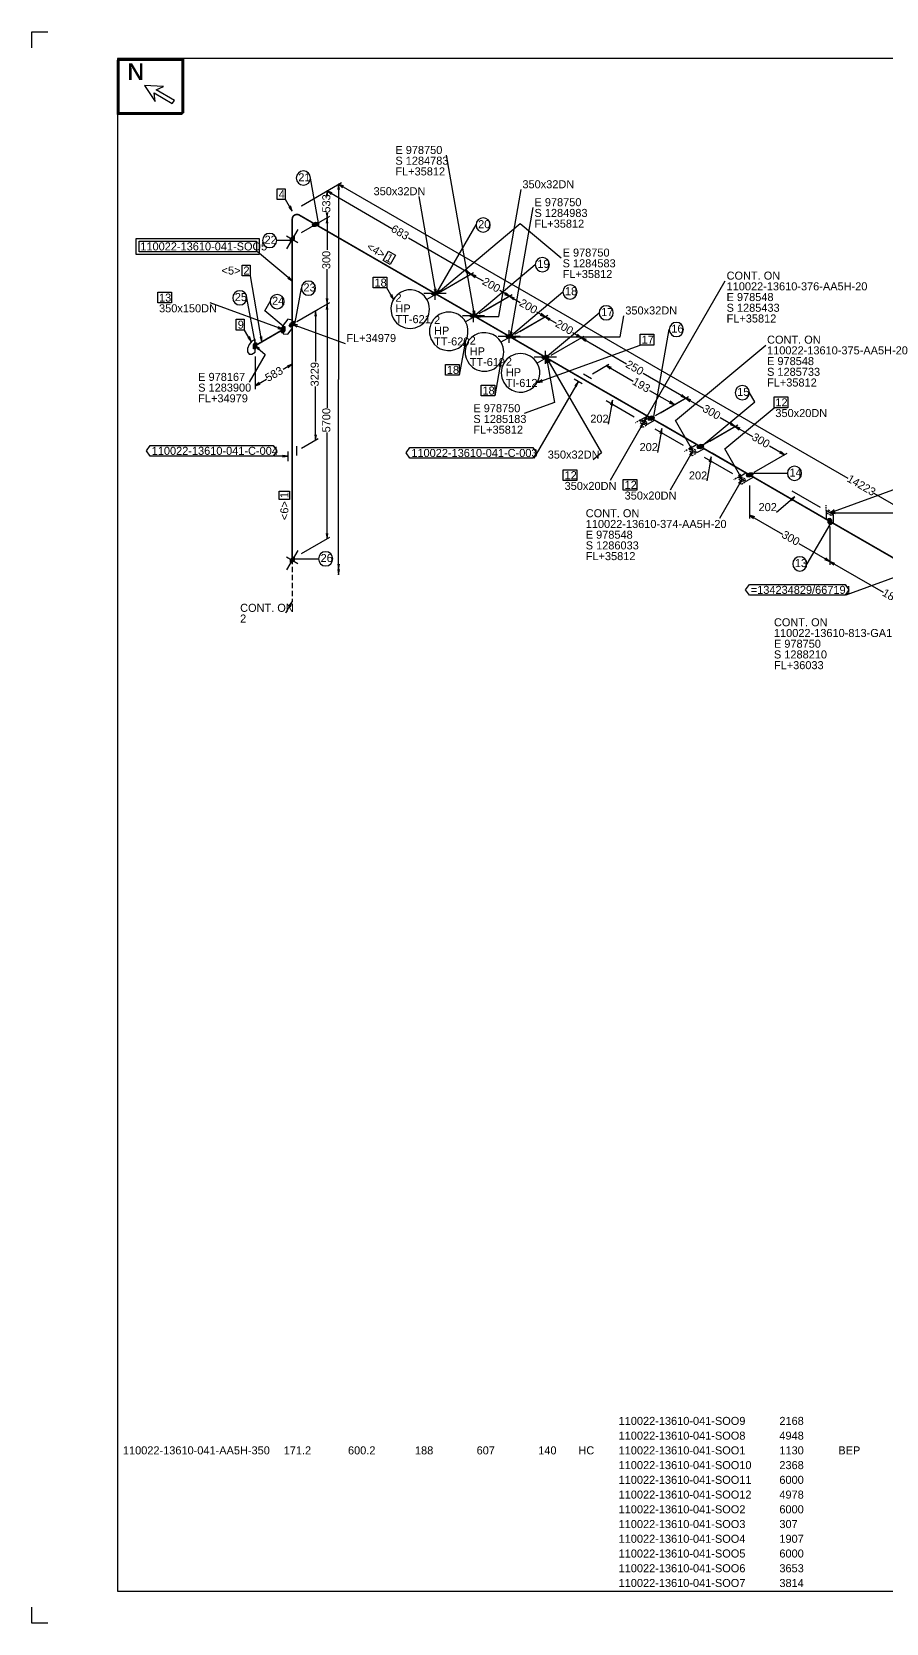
# Model space of a CAD drawing. Extents: x 0 to 841, y 0 to 594.
# Drawn here: x 0 to 319, y 0 to 594 of the extents above; entities that cross this region are included whole.
import ezdxf

# ---------------------------------------------------------------- set-up
doc = ezdxf.new("R2010")
doc.units = 0
doc.linetypes.add('GT100', pattern=[1, 0.666667, -0.333333])
doc.linetypes.add('GT110', pattern=[3, 2, -1])
doc.styles.add('HTX1', font='O8116901', dxfattribs={"width": 1.02})

msp = doc.modelspace()

# ---------------------------------------------------------------- linework, layer by layer
at = {"layer": 'GT_1', "flags": 128}
for points in [[(0, 588), (0, 594), (6, 594)], [(32, 12), (830, 12), (830, 12), (616.7, 12), (616.7, 584), (32, 584), (32, 12)], [(56, 583.2), (56, 563.2), (32, 563.2), (32, 583.4), (56.2, 583.4), (56.2, 563.4), (32.2, 563.4), (32.2, 583.6), (56.4, 583.6), (56.4, 563.6), (32.4, 563.6), (32.4, 583.8), (56.6, 583.8), (56.6, 563.8), (32.6, 563.8), (32.6, 584)], [(42, 574), (46, 568), (45.6, 571.2), (52.4, 567.2), (53.2, 568.4), (46.4, 572.4), (49.2, 573.6), (42, 574)], [(165.3, 487.8), (154.7, 547.9)], [(91.6, 535.4), (94.6, 535.4), (94.6, 531.4), (91.6, 531.4), (91.6, 535.4)], [(100.7, 529.1), (115.6, 537.7)], [(100.7, 529.1), (115.6, 537.7)], [(100.7, 529.1), (111.2, 535.2)], [(100.7, 529.1), (111.2, 535.2)], [(107, 522.7), (104, 539.4)], [(110.5, 532.6), (110.2, 534.6), (109.9, 532.6)], [(112.1, 533.9), (110.2, 534.6), (111.7, 533.3)], [(110.2, 534.6), (134.4, 520.6)], [(110.2, 534.6), (110.2, 533.7)], [(114.8, 535.1), (114.5, 537.1), (114.2, 535.1)], [(116.4, 536.4), (114.5, 537.1), (116, 535.8)], [(114.5, 537.1), (304.6, 427.4)], [(114.5, 537.1), (114.5, 464.2)], [(165.3, 487.8), (174.3, 487.8), (182.6, 535.1)], [(97.2, 527.1), (94.7, 531.4)], [(95.9, 528.6), (97.2, 527.1), (96.5, 529)], [(150.9, 496.1), (144.5, 532.5)], [(100.7, 519.1), (111.2, 525.2)], [(100.7, 519.1), (111.2, 525.2)], [(104.6, 522.1), (104.8, 521.5), (105.9, 521.4), (107.2, 522.1), (107, 522.7), (105.9, 522.8), (104.6, 522.1)], [(109.9, 526.6), (110.2, 524.6), (110.5, 526.6)], [(110.5, 522.6), (110.2, 524.6), (109.9, 522.6)], [(110.2, 524.6), (110.2, 526.5)], [(110.2, 524.6), (110.2, 512.6)], [(178.6, 480.1), (187.1, 528.4)], [(39, 516.9), (84.8, 516.9), (84.8, 510.9), (39, 510.9), (39, 516.9)], [(99.3, 520.2), (95.1, 513)], [(95.1, 517.8), (99.3, 515.4)], [(96.4, 516.6), (96.4, 515.7), (97.2, 515.7), (98, 516.6), (98, 517.6), (97.2, 517.6), (96.4, 516.6)], [(96.56, 516.8), (98, 516.8)], [(96.72, 517), (98, 517)], [(96.88, 517.2), (98, 517.2)], [(97.04, 517.4), (98, 517.4)], [(97.2, 517.6), (98, 517.6)], [(104.633, 522), (107.014, 522)], [(104.7, 521.8), (106.643, 521.8)], [(104.767, 521.6), (106.271, 521.6)], [(104.786, 522.2), (107.167, 522.2)], [(105.157, 522.4), (107.1, 522.4)], [(105.529, 522.6), (107.033, 522.6)], [(163.9, 503.6), (140.6, 517)], [(150.9, 496.1), (182.3, 522.5), (197.6, 509.6)], [(151.3, 496.8), (165.8, 521.9)], [(40, 515.9), (83.8, 515.9), (83.8, 511.9), (40, 511.9), (40, 515.9)], [(97.2, 501), (84.2, 511.9)], [(96.4, 516.1), (91.4, 516.1)], [(96.4, 516.6), (98, 516.6)], [(96.4, 516.4), (97.822, 516.4)], [(96.4, 516.2), (97.644, 516.2)], [(96.4, 516), (97.467, 516)], [(96.4, 515.8), (97.289, 515.8)], [(133.1, 512.1), (135.7, 510.6), (133.7, 507.2), (131.1, 508.7), (133.1, 512.1)], [(78.5, 506.9), (81.5, 506.9), (81.5, 502.9), (78.5, 502.9), (78.5, 506.9)], [(110.2, 492.4), (110.2, 505.4)], [(165.7, 488.5), (187.9, 507.1)], [(85.9, 478.3), (81.6, 502.9)], [(95.5, 502), (97.2, 501), (95.9, 502.5)], [(127.4, 502.4), (132.5, 502.4), (132.5, 498.4), (127.4, 498.4), (127.4, 502.4)], [(152.6, 497.1), (164.9, 504.2)], [(154.4, 498.1), (164.9, 504.2)], [(162, 504.3), (163.9, 503.6), (162.4, 504.9)], [(165.8, 502.9), (163.9, 503.6), (165.4, 502.3)], [(163.9, 503.6), (168.4, 501)], [(228.3, 448.2), (258.8, 501)], [(47, 496.8), (52.1, 496.8), (52.1, 492.8), (47, 492.8), (47, 496.8)], [(83.3, 478), (80.3, 494.7)], [(93.8, 484.1), (86.9, 489.9), (88.9, 493.3)], [(98.3, 485.5), (100.6, 498.3)], [(109.9, 494.4), (110.2, 492.4), (110.5, 494.4)], [(135, 494.1), (132.5, 498.4)], [(133.7, 495.6), (135, 494.1), (134.3, 496)], [(154.6, 496.3), (146.3, 496.3)], [(150.9, 496.1), (147.4, 494.1)], [(150.1, 495.6), (149.2, 496.1), (149.7, 496.8), (150.9, 497.1), (151.7, 496.6), (151.3, 495.9), (150.1, 495.6)], [(149.271, 496.2), (151.471, 496.2)], [(149.38, 496), (151.357, 496)], [(149.414, 496.4), (151.586, 496.4)], [(149.557, 496.6), (151.7, 496.6)], [(149.7, 496.8), (151.38, 496.8)], [(149.74, 495.8), (150.9, 495.8)], [(150.2, 498), (150.9, 496.1), (150.9, 498.1)], [(150.5, 493.9), (150.5, 498.7)], [(150.5, 497), (151.06, 497)], [(152.2, 497.6), (150.9, 496.1), (152.6, 497.1)], [(167, 488.8), (179.3, 495.9)], [(168.8, 489.8), (179.3, 495.9)], [(178.3, 495.3), (174.7, 497.4)], [(176.4, 496), (178.3, 495.3), (176.8, 496.6)], [(180.2, 494.6), (178.3, 495.3), (179.8, 494)], [(178.3, 495.3), (182.3, 493)], [(179, 480.8), (198.2, 496.9)], [(93.8, 482.9), (66.5, 492.8)], [(98.9, 485.9), (111.2, 493)], [(98.9, 485.9), (106.9, 490.5)], [(100.7, 486.9), (111.2, 493)], [(106.2, 487.9), (105.9, 489.9), (105.6, 487.9)], [(105.9, 489.9), (105.9, 470.9)], [(110.5, 490.4), (110.2, 492.4), (109.9, 490.4)], [(110.2, 492.4), (110.2, 453.7)], [(169, 488), (160.7, 488)], [(165.3, 487.8), (161.8, 485.8)], [(164.5, 487.3), (163.6, 487.8), (164.1, 488.5), (165.3, 488.8), (166.1, 488.3), (165.7, 487.6), (164.5, 487.3)], [(163.6, 487.8), (165.814, 487.8)], [(163.743, 488), (165.929, 488)], [(163.886, 488.2), (166.043, 488.2)], [(163.96, 487.6), (165.7, 487.6)], [(164.029, 488.4), (165.94, 488.4)], [(164.32, 487.4), (164.9, 487.4)], [(164.5, 488.6), (165.62, 488.6)], [(164.6, 489.7), (165.3, 487.8), (165.3, 489.8)], [(164.9, 485.6), (164.9, 490.4)], [(167.3, 488.1), (165.3, 487.8), (167.3, 487.5)], [(178.6, 480.1), (219.6, 480.1), (221, 488)], [(180.3, 481.1), (192.6, 488.2)], [(182.1, 482.1), (192.6, 488.2)], [(191.6, 487.6), (188.5, 489.4)], [(189.7, 488.3), (191.6, 487.6), (190.1, 488.9)], [(193.5, 486.9), (191.6, 487.6), (193.1, 486.3)], [(191.6, 487.6), (195.7, 485.2)], [(192.5, 473), (211.7, 489.1)], [(76.3, 486.7), (79.3, 486.7), (79.3, 482.7), (76.3, 482.7), (76.3, 486.7)], [(81.9, 478.4), (79.4, 482.7)], [(91.8, 483.2), (93.8, 482.9), (92.1, 483.9)], [(93.2, 483.3), (93.8, 484.1), (94.4, 484), (94.4, 482.5), (93.8, 481.7), (93.2, 481.8), (93.2, 483.3)], [(93.2, 483.2), (94.4, 483.2)], [(93.2, 483), (94.4, 483)], [(93.2, 482.8), (94.4, 482.8)], [(93.2, 482.6), (94.4, 482.6)], [(93.2, 482.4), (94.325, 482.4)], [(93.2, 482.2), (94.175, 482.2)], [(93.2, 482), (94.025, 482)], [(93.2, 481.8), (93.875, 481.8)], [(93.275, 483.4), (94.4, 483.4)], [(93.425, 483.6), (94.4, 483.6)], [(93.575, 483.8), (94.4, 483.8)], [(93.725, 484), (94.4, 484)], [(97.2, 484.9), (97.2, 486.4), (95.5, 486.7), (93.8, 484.5), (93.8, 481.3), (95.5, 481.1), (97.2, 483.2), (97.2, 484.9)], [(96.6, 483.8), (96.1, 484.3), (96.6, 485.3), (97.8, 486), (98.3, 485.5), (97.8, 484.5), (96.6, 483.8)], [(96.15, 484.4), (97.629, 484.4)], [(96.2, 484.2), (97.286, 484.2)], [(96.25, 484.6), (97.85, 484.6)], [(96.35, 484.8), (97.95, 484.8)], [(96.4, 484), (96.943, 484)], [(96.45, 485), (98.05, 485)], [(96.55, 485.2), (98.15, 485.2)], [(96.771, 485.4), (98.25, 485.4)], [(97.114, 485.6), (98.2, 485.6)], [(99.2, 484.6), (97.2, 484.9), (98.9, 483.9)], [(97.2, 484.9), (116.9, 477.7)], [(97.457, 485.8), (98, 485.8)], [(178.2, 477.9), (178.2, 482.7)], [(178.6, 482.1), (178.6, 480.1), (179.3, 482)], [(205.1, 479.8), (201.9, 481.6)], [(232.2, 450.4), (237.9, 482.9)], [(83.3, 476.8), (83.3, 479.2), (82.1, 478.5), (81.1, 477.3), (80.5, 475.8), (80.5, 474.6), (81.1, 473.7), (82.1, 473.7), (83.3, 474.4), (83.3, 476.8)], [(80.6, 479.9), (81.9, 478.4), (81.2, 480.3)], [(83.3, 476.8), (87.1, 473.6), (81.1, 463.2)], [(82.7, 477.2), (83.3, 478), (83.9, 477.9), (83.9, 476.4), (83.3, 475.6), (82.7, 475.7), (82.7, 477.2)], [(82.7, 477.2), (83.9, 477.2)], [(82.7, 477), (83.9, 477)], [(82.7, 476.8), (83.9, 476.8)], [(82.7, 476.6), (83.9, 476.6)], [(82.7, 476.4), (83.9, 476.4)], [(82.7, 476.2), (83.75, 476.2)], [(82.7, 476), (83.6, 476)], [(82.7, 475.8), (83.45, 475.8)], [(82.85, 477.4), (83.9, 477.4)], [(83, 477.6), (83.9, 477.6)], [(83.15, 477.8), (83.9, 477.8)], [(85, 475.8), (83.3, 476.8), (84.6, 475.3)], [(85.2, 480.2), (85.9, 478.3), (85.9, 480.3)], [(97.2, 480.9), (97.2, 468.7)], [(161.8, 478.6), (159.5, 465.8)], [(161.8, 476.6), (161.8, 478.6), (161.1, 476.7)], [(182.3, 480.3), (174, 480.3)], [(178.6, 480.1), (175.1, 478.1)], [(177.8, 479.6), (176.9, 480.1), (177.4, 480.8), (178.6, 481.1), (179.4, 480.6), (179, 479.9), (177.8, 479.6)], [(176.971, 480.2), (179.171, 480.2)], [(177.08, 480), (179.057, 480)], [(177.114, 480.4), (179.286, 480.4)], [(177.257, 480.6), (179.4, 480.6)], [(177.4, 480.8), (179.08, 480.8)], [(177.44, 479.8), (178.6, 479.8)], [(178.2, 481), (178.76, 481)], [(180.6, 480.4), (178.6, 480.1), (180.6, 479.8)], [(188.6, 463.1), (227.1, 477.1)], [(193.8, 473.3), (206.1, 480.4)], [(195.6, 474.3), (206.1, 480.4)], [(203.2, 480.5), (205.1, 479.8), (203.6, 481.1)], [(207, 479.1), (205.1, 479.8), (206.6, 478.5)], [(205.1, 479.8), (221.9, 470.1)], [(227.1, 481.1), (232.2, 481.1), (232.2, 477.1), (227.1, 477.1), (227.1, 481.1)], [(246.7, 437.6), (240.2, 448.9), (273.9, 477.1)], [(83.3, 472.8), (83.3, 460.6)], [(97.2, 469.9), (93.8, 467.9)], [(95.7, 468.6), (97.2, 469.9), (95.3, 469.2)], [(154.4, 469.8), (159.5, 469.8), (159.5, 465.8), (154.4, 465.8), (154.4, 469.8)], [(175.1, 470.9), (172.8, 458.1)], [(175.1, 468.9), (175.1, 470.9), (174.4, 469)], [(192.1, 472.3), (195.1, 455.6), (183.8, 451.5)], [(195.8, 472.5), (187.5, 472.5)], [(192.1, 472.3), (188.6, 470.3)], [(191.3, 471.8), (190.4, 472.3), (190.9, 473), (192.1, 473.3), (192.9, 472.8), (192.5, 472.1), (191.3, 471.8)], [(190.471, 472.4), (192.671, 472.4)], [(190.58, 472.2), (192.557, 472.2)], [(190.614, 472.6), (192.786, 472.6)], [(190.757, 472.8), (192.9, 472.8)], [(190.9, 473), (192.58, 473)], [(190.94, 472), (192.1, 472)], [(191.7, 470.1), (191.7, 474.9)], [(191.7, 473.2), (192.26, 473.2)], [(193.4, 470.8), (192.1, 472.3), (192.8, 470.4)], [(192.1, 472.3), (212.6, 436.8), (209.5, 434.2)], [(192.8, 470.4), (192.1, 472.3), (192.1, 470.3)], [(209.2, 466.4), (215.4, 470)], [(216.3, 468.7), (214.4, 469.4), (215.9, 468.1)], [(214.4, 469.4), (224.4, 463.6)], [(83.3, 461.8), (87.6, 464.3)], [(114.5, 393.3), (114.5, 464.2)], [(203.9, 463.4), (187.4, 434.8)], [(190.3, 464.1), (188.6, 463.1), (190.6, 463.4)], [(205.4, 462.6), (202.4, 464.3)], [(203.2, 461.5), (203.9, 463.4), (202.6, 461.9)], [(205.9, 466.3), (208.9, 464.6)], [(244.1, 457.3), (228.2, 466.5)], [(84.8, 463.1), (83.3, 461.8), (85.2, 462.5)], [(105.9, 441.6), (105.9, 461.6)], [(167.7, 462.1), (172.8, 462.1), (172.8, 458.1), (167.7, 458.1), (167.7, 462.1)], [(227.6, 451.8), (217.1, 457.9)], [(239.8, 454.8), (230.6, 460)], [(232.8, 450.8), (245.1, 457.9)], [(234.6, 451.8), (245.1, 457.9)], [(242.2, 458), (244.1, 457.3), (242.6, 458.6)], [(250.6, 439.8), (269.8, 455.9), (267.8, 459.3)], [(277, 457.7), (282.1, 457.7), (282.1, 453.7), (277, 453.7), (277, 457.7)], [(224.8, 450.2), (214.3, 456.3)], [(216.7, 456.5), (215.1, 447.6)], [(216.7, 454.5), (216.7, 456.5), (216, 454.6)], [(232.8, 450.8), (240.8, 455.4)], [(237.9, 455.5), (239.8, 454.8), (238.3, 456.1)], [(246, 456.6), (244.1, 457.3), (245.6, 456)], [(244.1, 457.3), (250.6, 453.5)], [(265.1, 427), (258.6, 438.3), (277, 453.7)], [(228.3, 448.2), (215.8, 426.5)], [(231.1, 449.8), (232.5, 449), (229.7, 447.4), (226.9, 449), (229.7, 450.6), (231.1, 449.8)], [(227.6, 446.3), (228.3, 448.2), (227, 446.7)], [(229, 450.1), (228.3, 448.2), (229.6, 449.7)], [(229.8, 449.8), (230, 449.2), (231.1, 449.1), (232.4, 449.8), (232.2, 450.4), (231.1, 450.5), (229.8, 449.8)], [(229.8, 449.8), (232.4, 449.8)], [(229.867, 449.6), (232.029, 449.6)], [(229.933, 449.4), (231.657, 449.4)], [(230, 449.2), (231.286, 449.2)], [(230.171, 450), (232.333, 450)], [(230.543, 450.2), (232.267, 450.2)], [(230.914, 450.4), (232.2, 450.4)], [(243.2, 439.6), (232.7, 445.7)], [(235.1, 445.9), (233.5, 437)], [(235.1, 443.9), (235.1, 445.9), (234.4, 444)], [(246, 441.2), (235.5, 447.3)], [(251.2, 440.2), (263.5, 447.3)], [(253, 441.2), (263.5, 447.3)], [(262.5, 446.7), (256.9, 449.9)], [(260.6, 447.4), (262.5, 446.7), (261, 448)], [(264.4, 446), (262.5, 446.7), (264, 445.4)], [(262.5, 446.7), (269, 442.9)], [(42.8, 437.6), (44.2, 439.6), (90.1, 439.6), (91.5, 437.6), (90.1, 435.6), (44.2, 435.6), (42.8, 437.6)], [(100.7, 438.6), (106.9, 442.2)], [(105.6, 443.6), (105.9, 441.6), (106.2, 443.6)], [(110.2, 404.8), (110.2, 444.5)], [(249.5, 439.2), (250.9, 438.4), (248.1, 436.8), (245.3, 438.4), (248.1, 440), (249.5, 439.2)], [(248.2, 439.2), (248.4, 438.6), (249.5, 438.5), (250.8, 439.2), (250.6, 439.8), (249.5, 439.9), (248.2, 439.2)], [(248.943, 439.6), (250.667, 439.6)], [(249.314, 439.8), (250.6, 439.8)], [(95.5, 435.6), (90.5, 435.6)], [(93.5, 435.3), (95.5, 435.6), (93.5, 435.9)], [(95.5, 437.3), (95.5, 433.8)], [(98.9, 435.8), (98.9, 439.3)], [(139.7, 436.8), (141.1, 438.8), (187, 438.8), (188.4, 436.8), (187, 434.8), (141.1, 434.8), (139.7, 436.8)], [(246.7, 437.6), (238.2, 422.9)], [(245.4, 439.1), (246.7, 437.6), (246, 439.5)], [(246, 435.7), (246.7, 437.6), (245.4, 436.1)], [(248.2, 439.2), (250.8, 439.2)], [(248.267, 439), (250.429, 439)], [(248.333, 438.8), (250.057, 438.8)], [(248.4, 438.6), (249.686, 438.6)], [(248.571, 439.4), (250.733, 439.4)], [(261.6, 429), (251.1, 435.1)], [(253.5, 435.3), (251.9, 426.4)], [(253.5, 433.3), (253.5, 435.3), (252.8, 433.4)], [(264.4, 430.6), (253.9, 436.7)], [(269.6, 429.6), (281.9, 436.7)], [(280.9, 436.1), (275.3, 439.3)], [(279, 436.8), (280.9, 436.1), (279.4, 437.4)], [(297.8, 414.5), (366.4, 439.5)], [(198.3, 430.5), (203.4, 430.5), (203.4, 426.5), (198.3, 426.5), (198.3, 430.5)], [(267.9, 428.6), (269.3, 427.8), (266.5, 426.2), (263.7, 427.8), (266.5, 429.4), (267.9, 428.6)], [(263.8, 428.5), (265.1, 427), (264.4, 428.9)], [(266.6, 428.6), (266.8, 428), (267.9, 427.9), (269.2, 428.6), (269, 429.2), (267.9, 429.3), (266.6, 428.6)], [(266.6, 428.6), (269.2, 428.6)], [(266.667, 428.4), (268.829, 428.4)], [(266.733, 428.2), (268.457, 428.2)], [(266.8, 428), (268.086, 428)], [(266.971, 428.8), (269.133, 428.8)], [(267.343, 429), (269.067, 429)], [(267.714, 429.2), (269, 429.2)], [(269, 429.2), (282, 429.2)], [(92.3, 419.4), (92.3, 422.5), (96.2, 422.5), (96.2, 419.4), (92.3, 419.4)], [(220.7, 426.9), (225.8, 426.9), (225.8, 422.9), (220.7, 422.9), (220.7, 426.9)], [(265.1, 427), (256.6, 412.3)], [(264.4, 425.1), (265.1, 427), (263.8, 425.5)], [(267.9, 424.6), (267.9, 412.4)], [(294.3, 416.5), (283.8, 422.6)], [(284.8, 420.4), (277.9, 414.6)], [(283.5, 418.9), (284.8, 420.4), (283.1, 419.4)], [(294.3, 413.3), (283.8, 419.4)], [(503.5, 312.5), (314.4, 421.7)], [(269.8, 412.9), (267.9, 413.6), (269.4, 412.3)], [(267.9, 413.6), (280.2, 406.5)], [(297.8, 410.1), (289.3, 395.4)], [(297.8, 411.3), (299.2, 410.5), (299.2, 413.7), (296.4, 415.3), (296.4, 412.1), (297.8, 411.3)], [(297.2, 412.4), (297.8, 412.5), (298.4, 411.7), (298.4, 410.2), (297.8, 410.1), (297.2, 410.9), (297.2, 412.4)], [(297.2, 412.4), (297.875, 412.4)], [(297.2, 412.2), (298.025, 412.2)], [(297.2, 412), (298.175, 412)], [(297.2, 411.8), (298.325, 411.8)], [(297.2, 411.6), (298.4, 411.6)], [(297.2, 411.4), (298.4, 411.4)], [(297.2, 411.2), (298.4, 411.2)], [(297.2, 411), (298.4, 411)], [(297.275, 410.8), (298.4, 410.8)], [(297.425, 410.6), (298.4, 410.6)], [(297.575, 410.4), (298.4, 410.4)], [(297.725, 410.2), (298.4, 410.2)], [(299.5, 415.5), (297.8, 414.5), (299.8, 414.8)], [(299.8, 414.8), (297.8, 414.5), (299.8, 414.2)], [(297.8, 414.5), (338.8, 414.5)], [(100.7, 399.3), (111.2, 405.4)], [(109.9, 406.8), (110.2, 404.8), (110.5, 406.8)], [(297.8, 409.3), (297.8, 395.1)], [(297.8, 407.3), (297.8, 395.1)], [(99.3, 400.4), (95.1, 393.2)], [(95.1, 398), (99.3, 395.6)], [(297.8, 396.3), (286.4, 402.9)], [(96.4, 396.8), (96.4, 395.9), (97.2, 395.9), (98, 396.8), (98, 397.8), (97.2, 397.8), (96.4, 396.8)], [(96.4, 396.8), (98, 396.8)], [(96.4, 396.6), (97.822, 396.6)], [(96.4, 396.4), (97.644, 396.4)], [(96.4, 396.2), (97.467, 396.2)], [(96.4, 396), (97.289, 396)], [(96.56, 397), (98, 397)], [(96.72, 397.2), (98, 397.2)], [(96.88, 397.4), (98, 397.4)], [(97.04, 397.6), (98, 397.6)], [(97.2, 397.8), (98, 397.8)], [(98, 397.3), (107, 397.3)], [(114.2, 395.3), (114.5, 393.3), (114.8, 395.3)], [(114.2, 393.3), (114.5, 391.3), (114.8, 393.3)], [(295.9, 397), (297.8, 396.3), (296.3, 397.6)], [(299.7, 395.6), (297.8, 396.3), (299.3, 395)], [(297.8, 396.3), (317.7, 384.8)], [(327.3, 392.3), (303.8, 383.7)], [(266.4, 385.7), (267.8, 387.7), (303.5, 387.7), (304.9, 385.7), (303.5, 383.7), (267.8, 383.7), (266.4, 385.7)], [(97.2, 381.3), (94.7, 377)], [(96.5, 379.4), (97.2, 381.3), (95.9, 379.8)], [(6, 0), (0, 0), (0, 6)]]:
    msp.add_lwpolyline(points, dxfattribs=at)
for points in [[(98.686, 539.4, 1), (104, 539.4, 1), (98.686, 539.4)], [(171.114, 521.9, 1), (165.8, 521.9, 1), (171.114, 521.9)], [(86.086, 516.1, 1), (91.4, 516.1, 1), (86.086, 516.1)], [(193.214, 507.1, 1), (187.9, 507.1, 1), (193.214, 507.1)], [(105.914, 498.3, 1), (100.6, 498.3, 1), (105.914, 498.3)], [(203.514, 496.9, 1), (198.2, 496.9, 1), (203.514, 496.9)], [(74.986, 494.7, 1), (80.3, 494.7, 1), (74.986, 494.7)], [(94.214, 493.3, 1), (88.9, 493.3, 1), (94.214, 493.3)], [(147.436, 494.1, 1), (134.965, 486.9, 1), (147.436, 494.1)], [(161.836, 485.8, 1), (149.365, 478.6, 1), (161.836, 485.8)], [(217.014, 489.1, 1), (211.7, 489.1, 1), (217.014, 489.1)], [(175.136, 478.1, 1), (162.665, 470.9, 1), (175.136, 478.1)], [(243.214, 482.9, 1), (237.9, 482.9, 1), (243.214, 482.9)], [(188.636, 470.3, 1), (176.165, 463.1, 1), (188.636, 470.3)], [(262.486, 459.3, 1), (267.8, 459.3, 1), (262.486, 459.3)], [(287.314, 429.2, 1), (282, 429.2, 1), (287.314, 429.2)], [(112.314, 397.3, 1), (107, 397.3, 1), (112.314, 397.3)], [(283.986, 395.4, 1), (289.3, 395.4, 1), (283.986, 395.4)]]:
    msp.add_lwpolyline(points, format="xyb", dxfattribs=at)
at = {"layer": 'GT_1', "const_width": 0.6, "flags": 128}
msp.add_lwpolyline([(99.8, 525.6, 0.577127), (97.2, 524.1)], format="xyb", dxfattribs=at)
for points in [[(97.2, 524.1), (97.2, 517.1)], [(105.9, 522.1), (99.8, 525.6)], [(97.2, 517.1), (97.2, 484.9)], [(150.9, 496.1), (105.9, 522.1)], [(165.3, 487.8), (150.9, 496.1)], [(178.6, 480.1), (165.3, 487.8)], [(93.8, 482.9), (83.3, 476.8)], [(97.2, 484.9), (97.2, 436.6)], [(192.1, 472.3), (178.6, 480.1)], [(205.7, 464.4), (192.1, 472.3)], [(231.1, 449.8), (205.7, 464.4)], [(249.5, 439.2), (231.1, 449.8)], [(97.2, 436.6), (97.2, 397.3)], [(267.9, 428.6), (249.5, 439.2)], [(297.8, 411.3), (267.9, 428.6)], [(327.3, 394.3), (297.8, 411.3)]]:
    msp.add_lwpolyline(points, dxfattribs=at)
at = {"layer": 'GT_1', "linetype": 'GT100', "flags": 128}
for points in [[(228, 446.4), (229.7, 447.4), (226.9, 449), (225.2, 448)], [(228.3, 447.5), (229.4, 447.6), (229.6, 448.2), (228.3, 448.9), (227.2, 448.8), (227, 448.2), (228.3, 447.5)], [(246.4, 435.8), (248.1, 436.8), (245.3, 438.4), (243.6, 437.4)], [(246.7, 436.9), (247.8, 437), (248, 437.6), (246.7, 438.3), (245.6, 438.2), (245.4, 437.6), (246.7, 436.9)], [(264.8, 425.2), (266.5, 426.2), (263.7, 427.8), (262, 426.8)], [(265.1, 426.3), (266.2, 426.4), (266.4, 427), (265.1, 427.7), (264, 427.6), (263.8, 427), (265.1, 426.3)], [(299.2, 415.7), (299.2, 413.7), (296.4, 415.3), (296.4, 417.3)], [(298.4, 414.9), (298.9, 413.9), (298.4, 413.4), (297.2, 414.1), (296.7, 415.1), (297.2, 415.6), (298.4, 414.9)]]:
    msp.add_lwpolyline(points, dxfattribs=at)
at = {"layer": 'GT_1', "linetype": 'GT110', "flags": 128}
msp.add_lwpolyline([(97.2, 397.3), (97.2, 381.3)], dxfattribs=at)

# ---------------------------------------------------------------- texts
at = {"layer": 'GT_1', "style": 'HTX1', "width": 1.02}
for s, height, p in [('N', 6.25, (35.6, 576)), ('N', 6.25, (35.8, 576)), ('S 1284783', 3, (135.686, 544.4)), ('E 978750', 3, (135.686, 548.4)), ('21', 3, (99.457, 538.2)), ('FL+35812', 3, (135.686, 540.4)), ('4', 3, (92.143, 531.9)), ('350x32DN', 3, (127.543, 533)), ('350x32DN', 3, (183.1, 535.6)), ('E 978750', 3, (187.6, 528.9)), ('20', 3, (166.571, 520.7)), ('S 1284983', 3, (187.6, 524.9)), ('FL+35812', 3, (187.6, 520.9)), ('22', 3, (86.857, 514.9)), ('110022-13610-041-SOO5', 3, (40.5, 512.4)), ('E 978750', 3, (198.1, 510.1)), ('<5>', 3, (70.814, 503.4)), ('2', 3, (78.974, 503.4)), ('19', 3, (188.671, 505.9)), ('S 1284583', 3, (198.1, 506.1)), ('FL+35812', 3, (198.1, 502.1)), ('23', 3, (101.371, 497.1)), ('18', 3, (127.886, 498.9)), ('CONT. ON', 3, (259.3, 501.5)), ('110022-13610-376-AA5H-20', 3, (259.3, 497.5)), ('13', 3, (47.486, 493.3)), ('25', 3, (75.757, 493.5)), ('24', 3, (89.671, 492.1)), ('2', 3, (135.715, 493.243)), ('18', 3, (198.971, 495.7)), ('E 978548', 3, (259.3, 493.5)), ('350x150DN', 3, (47.486, 489.3)), ('TT-621', 3, (135.715, 485.243)), ('HP', 3, (135.715, 489.243)), ('2', 3, (150.115, 484.943)), ('17', 3, (212.471, 487.9)), ('350x32DN', 3, (221.5, 488.5)), ('S 1285433', 3, (259.3, 489.5)), ('FL+35812', 3, (259.3, 485.5)), ('9', 3, (76.843, 483.2)), ('FL+34979', 3, (117.4, 478.2)), ('HP', 3, (150.115, 480.943)), ('16', 3, (238.671, 481.7)), ('TT-620', 3, (150.115, 476.943)), ('2', 3, (163.415, 477.243)), ('HP', 3, (163.415, 473.243)), ('17', 3, (227.6, 477.6)), ('CONT. ON', 3, (274.4, 477.6)), ('110022-13610-375-AA5H-20', 3, (274.4, 473.6)), ('18', 3, (154.886, 466.3)), ('TT-619', 3, (163.415, 469.243)), ('2', 3, (176.915, 469.443)), ('E 978548', 3, (274.4, 469.6)), ('E 978167', 3, (62.086, 463.7)), ('TI-612', 3, (176.915, 461.443)), ('HP', 3, (176.915, 465.443)), ('S 1285733', 3, (274.4, 465.6)), ('FL+35812', 3, (274.4, 461.6)), ('S 1283900', 3, (62.086, 459.7)), ('FL+34979', 3, (62.086, 455.7)), ('18', 3, (168.186, 458.6)), ('15', 3, (263.257, 458.1)), ('E 978750', 3, (164.786, 452)), ('350x20DN', 3, (277.5, 450.2)), ('12', 3, (277.5, 454.2)), ('S 1285183', 3, (164.786, 448)), ('FL+35812', 3, (164.786, 444)), ('202', 3, (208.429, 448.1)), ('202', 3, (226.829, 437.5)), ('110022-13610-041-C-004', 3, (44.743, 436.1)), ('110022-13610-041-C-003', 3, (141.643, 435.3)), ('350x32DN', 3, (192.543, 434.7)), ('12', 3, (198.843, 427)), ('202', 3, (245.229, 426.9)), ('14', 3, (282.771, 428)), ('350x20DN', 3, (198.843, 423)), ('350x20DN', 3, (221.243, 419.4)), ('12', 3, (221.243, 423.4)), ('CONT. ON', 3, (206.729, 412.8)), ('202', 3, (271.229, 415.1)), ('110022-13610-374-AA5H-20', 3, (206.729, 408.8)), ('E 978548', 3, (206.729, 404.8)), ('26', 3, (107.771, 396.1)), ('S 1286033', 3, (206.729, 400.8)), ('FL+35812', 3, (206.729, 396.8)), ('13', 3, (284.757, 394.2)), ('=134234829/667191', 3, (268.329, 384.2)), ('CONT. ON', 3, (77.743, 377.5)), ('2', 3, (77.743, 373.5)), ('CONT. ON', 3, (276.971, 372.1)), ('110022-13610-813-GA1D-100', 3, (276.971, 368.1)), ('S 1288210', 3, (276.971, 360.1)), ('E 978750', 3, (276.971, 364.1)), ('FL+36033', 3, (276.971, 356.1)), ('110022-13610-041-SOO9', 3, (219, 74)), ('110022-13610-041-SOO8', 3, (219, 68.5)), ('4948', 3, (279, 68.5)), ('2168', 3, (279, 74)), ('110022-13610-041-AA5H-350', 3, (34, 63)), ('171.2', 3, (94, 63)), ('600.2', 3, (118, 63)), ('188', 3, (143, 63)), ('607', 3, (166, 63)), ('140', 3, (189, 63)), ('HC', 3, (204, 63)), ('110022-13610-041-SOO1', 3, (219, 63)), ('1130', 3, (279, 63)), ('BEP', 3, (301, 63)), ('110022-13610-041-SOO10', 3, (219, 57.5)), ('2368', 3, (279, 57.5)), ('110022-13610-041-SOO11', 3, (219, 52)), ('6000', 3, (279, 52)), ('110022-13610-041-SOO12', 3, (219, 46.5)), ('4978', 3, (279, 46.5)), ('110022-13610-041-SOO2', 3, (219, 41)), ('6000', 3, (279, 41)), ('110022-13610-041-SOO3', 3, (219, 35.5)), ('307', 3, (279, 35.5)), ('110022-13610-041-SOO4', 3, (219, 30)), ('1907', 3, (279, 30)), ('110022-13610-041-SOO5', 3, (219, 24.5)), ('6000', 3, (279, 24.5)), ('110022-13610-041-SOO6', 3, (219, 19)), ('3653', 3, (279, 19)), ('110022-13610-041-SOO7', 3, (219, 13.5)), ('3814', 3, (279, 13.5))]:
    msp.add_text(s, height=height, dxfattribs=at).set_placement(p)
for s, rotation, p in [('533', 90, (111.39, 526.514)), ('683', -30, (133.768, 519.604)), ('300', 90, (111.39, 505.414)), ('<4>', -30, (124.671, 512.927)), ('1', -30, (131.738, 508.847)), ('200', -30, (167.818, 499.954)), ('200', -30, (181.668, 491.954)), ('200', -30, (195.068, 484.204)), ('3229', 90, (107.06, 461.636)), ('250', -30, (221.318, 469.054)), ('583', 30, (88.178, 463.268)), ('193', -30, (223.788, 462.604)), ('5700', 90, (111.39, 444.486)), ('300', -30, (250.018, 452.504)), ('300', -30, (268.418, 441.904)), ('14223', -30, (303.967, 426.332)), ('1', 90, (95.75, 419.917)), ('<6>', 90, (95.75, 411.757)), ('300', -30, (279.578, 405.454)), ('1877', -30, (317.087, 383.768))]:
    msp.add_text(s, height=3, rotation=rotation, dxfattribs=at).set_placement(p)

doc.saveas('drawing.dxf')
